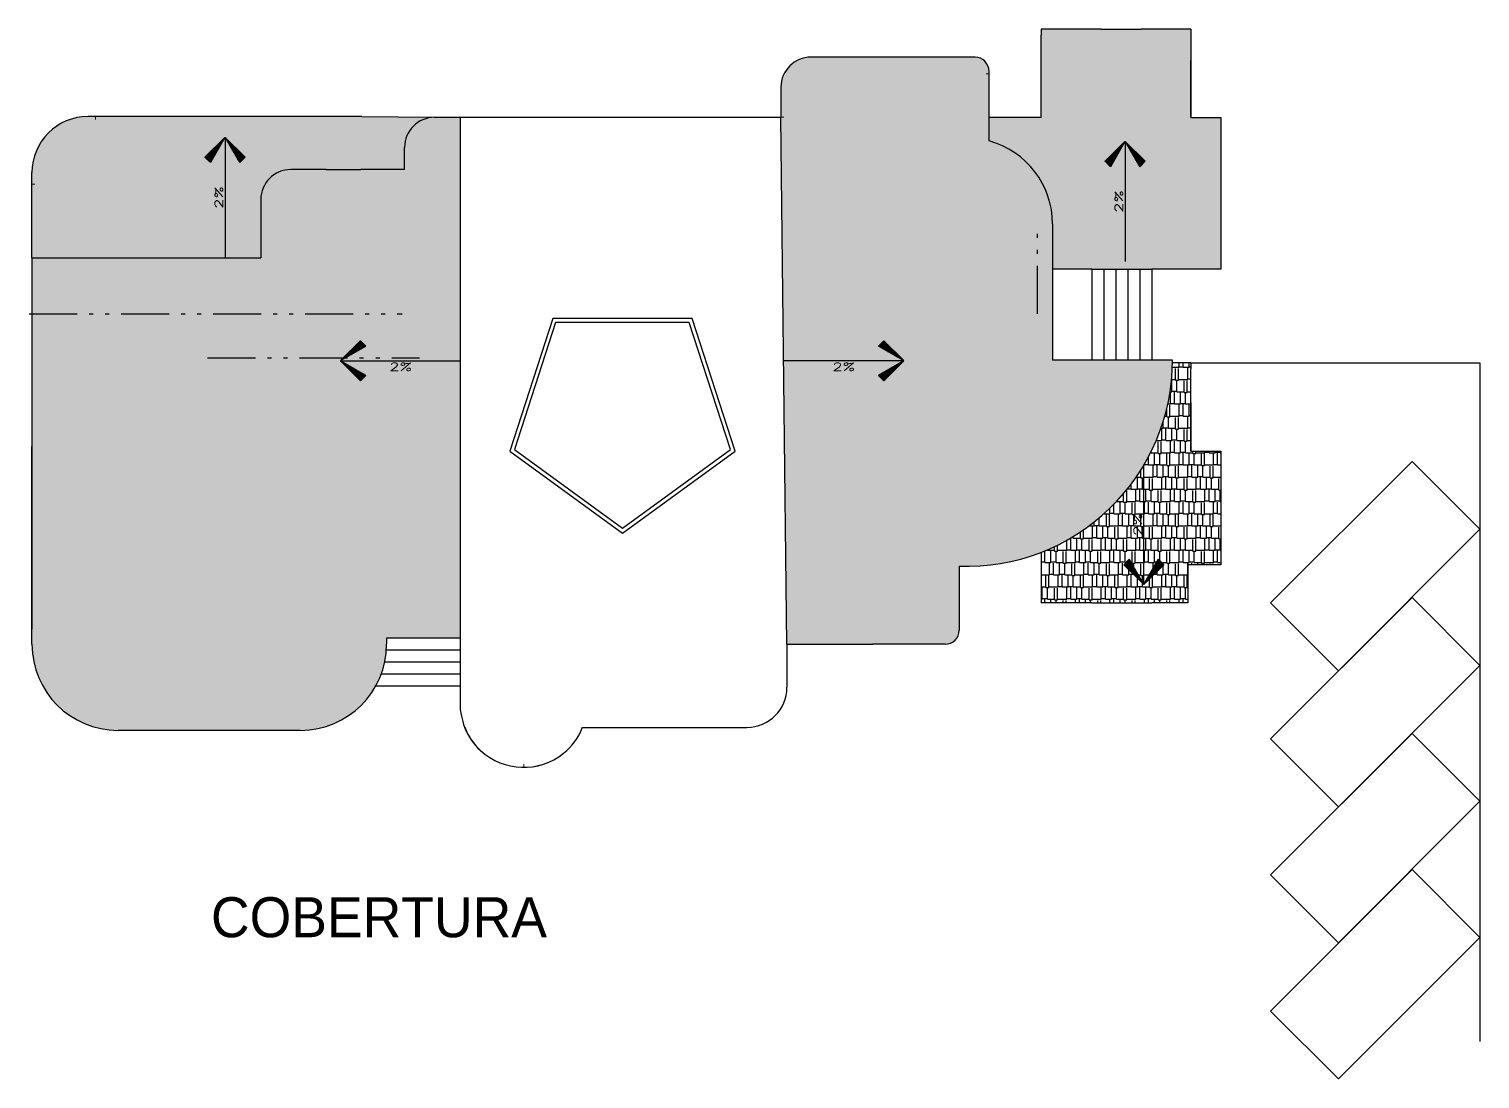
# Model space of a CAD drawing. Header units: millimetres. Extents: x 959 to 1071, y -109 to -6.
# Drawn here: x 959.8 to 996.05, y -86.4 to -60.17 of the extents above; entities that cross this region are included whole.
import ezdxf
from ezdxf.enums import TextEntityAlignment as Align

# ---------------------------------------------------------------- set-up
doc = ezdxf.new("R2010")
doc.units = ezdxf.units.MM
doc.linetypes.add('ACAD_ISO10W100', pattern=[18, 12, -3, 0, -3])
doc.linetypes.add('ACAD_ISO12W100', pattern=[21, 12, -3, 0, -3, 0, -3])
for name, color, linetype in [('CORTERS', 1, 'ACAD_ISO12W100'), ('e', 8, 'Continuous'), ('muebless', 90, 'Continuous'), ('prory1', 4, 'Continuous'), ('proxy', 110, 'Continuous'), ('proy2', 6, 'Continuous'), ('RARQ', 2, 'Continuous')]:
    doc.layers.add(name, color=color, linetype=linetype)
doc.layers.add('ejes', color=4, linetype='ACAD_ISO10W100', lineweight=0)
doc.styles.add('SIMPLEX', font='SIMPLEX', dxfattribs={"height": 0.15})
pattern_1 = [(0, (-0.1875, -21.07542), (0.6477, 0.3048), [0.1524, -0.127, 0.1778, -0.0762, 0.2286, -0.1016]), (0, (-0.0351, -21.06272), (0.6477, 0.3048), [0.127, -0.4826, 0.1016, -0.1524]), (0, (0.2697, -21.09447), (0.6477, 0.3048), [0.0762, -0.7874]), (90, (-0.18751, -21.07542), (-0.2159, 0.3048), [0.2921, -0.9271]), (90, (-0.03511, -21.07542), (-0.2159, 0.3048), [0.28575, -0.93345]), (90, (0.09189, -21.07542), (-0.2159, 0.3048), [0.2667, -0.9525]), (90, (0.26969, -21.09447), (-0.2159, 0.3048), [0.2921, -0.9271]), (90, (0.34589, -21.09447), (-0.2159, 0.3048), [0.2921, -0.9271]), (90, (0.57449, -21.07542), (-0.2159, 0.3048), [0.2794, -0.9398])]

# ---------------------------------------------------------------- blocks, each defined once
blk = doc.blocks.new('*X23')
at = {"color": 0}
for p, q in [((2.367, 0.882), (2.454, 0.882)), ((2.385, 0.9), (2.436, 0.9)), ((2.403, 0.918), (2.418, 0.918)), ((2.255, 0.756), (2.578, 0.756)), ((2.257, 0.774), (2.56, 0.774)), ((2.275, 0.792), (2.542, 0.792)), ((2.286, 0.738), (2.596, 0.738)), ((2.294, 0.81), (2.525, 0.81)), ((2.312, 0.828), (2.507, 0.828)), ((2.317, 0.72), (2.614, 0.72)), ((2.33, 0.846), (2.489, 0.846)), ((2.348, 0.864), (2.471, 0.864)), ((2.348, 0.702), (2.631, 0.702)), ((2.38, 0.684), (2.649, 0.684)), ((2.411, 0.666), (2.667, 0.666)), ((2.442, 0.648), (2.685, 0.648)), ((2.473, 0.63), (2.702, 0.63)), ((2.504, 0.612), (2.72, 0.612)), ((2.535, 0.594), (2.738, 0.594)), ((2.567, 0.576), (2.756, 0.576)), ((2.598, 0.558), (2.774, 0.558)), ((2.629, 0.54), (2.791, 0.54)), ((2.66, 0.522), (2.809, 0.522)), ((2.691, 0.504), (2.827, 0.504)), ((2.723, 0.486), (2.845, 0.486)), ((2.754, 0.468), (2.863, 0.468)), ((2.785, 0.45), (2.88, 0.45)), ((2.458, 0), (2.694, 0)), ((2.489, 0.018), (2.712, 0.018)), ((2.52, 0.036), (2.729, 0.036)), ((2.552, 0.054), (2.747, 0.054)), ((2.583, 0.072), (2.765, 0.072)), ((2.614, 0.09), (2.783, 0.09)), ((2.645, 0.108), (2.801, 0.108)), ((2.676, 0.126), (2.818, 0.126)), ((2.707, 0.144), (2.836, 0.144)), ((2.739, 0.162), (2.854, 0.162)), ((2.77, 0.18), (2.872, 0.18)), ((2.801, 0.198), (2.89, 0.198)), ((2.816, 0.432), (2.898, 0.432)), ((2.832, 0.216), (2.907, 0.216)), ((2.847, 0.414), (2.916, 0.414)), ((2.863, 0.234), (2.925, 0.234)), ((2.878, 0.396), (2.934, 0.396)), ((2.895, 0.252), (2.943, 0.252)), ((2.91, 0.378), (2.951, 0.378)), ((2.926, 0.27), (2.961, 0.27)), ((2.941, 0.36), (2.969, 0.36)), ((2.957, 0.288), (2.978, 0.288)), ((2.972, 0.342), (2.987, 0.342)), ((2.988, 0.306), (2.996, 0.306)), ((3.003, 0.324), (3.005, 0.324)), ((2.248, -0.126), (2.569, -0.126)), ((2.266, -0.144), (2.552, -0.144)), ((2.271, -0.108), (2.587, -0.108)), ((2.284, -0.162), (2.534, -0.162)), ((2.302, -0.09), (2.605, -0.09)), ((2.302, -0.18), (2.516, -0.18)), ((2.321, -0.198), (2.498, -0.198)), ((2.333, -0.072), (2.623, -0.072)), ((2.339, -0.216), (2.481, -0.216)), ((2.357, -0.234), (2.463, -0.234)), ((2.365, -0.054), (2.641, -0.054)), ((2.375, -0.252), (2.445, -0.252)), ((2.394, -0.27), (2.427, -0.27)), ((2.396, -0.036), (2.658, -0.036)), ((2.427, -0.018), (2.676, -0.018))]:
    blk.add_line(p, q, dxfattribs=at)
blk = doc.blocks.new('Rapp1')
at = {"layer": 'RARQ'}
for p, q in [((1.35, 0.468), (1.486, 0.604)), ((1.98, 0.105), (1.35, 0.468)), ((1.98, 0.105), (1.486, 0.604)), ((1.98, 0.102), (-1.02, 0.102)), ((1.98, 0.101), (1.35, -0.263)), ((1.98, 0.101), (1.486, -0.398)), ((1.35, -0.263), (1.486, -0.398))]:
    blk.add_line(p, q, dxfattribs=at)
at = {"layer": 'RARQ', "xscale": 0.8264462809917356, "yscale": 0.8264462809917356, "zscale": 0.8264462809917356}
blk.add_blockref('*X23', (-0.506, -0.161), dxfattribs=at)
at = {"layer": 'RARQ', "style": 'SIMPLEX', "width": 1.5}
blk.add_attdef('PEN', text='', height=0.2, dxfattribs=at).set_placement((0.48, 0.255), align=Align.MIDDLE)

msp = doc.modelspace()

# ---------------------------------------------------------------- hatches: boundary and pattern name
h = msp.add_hatch()
h.set_pattern_fill('AR-RSHKE', color=256, scale=0.001, angle=90, style=0)
h.set_pattern_definition([(90, (-0.1875, -21.07542), (-0.3048, 0.6477), [0.1524, -0.127, 0.1778, -0.0762, 0.2286, -0.1016]), (90, (-0.2002, -20.92302), (-0.3048, 0.6477), [0.127, -0.4826, 0.1016, -0.1524]), (90, (-0.16846, -20.61822), (-0.3048, 0.6477), [0.0762, -0.7874]), (180, (-0.18751, -21.07542), (-0.3048, -0.2159), [0.2921, -0.9271]), (180, (-0.18751, -20.92302), (-0.3048, -0.2159), [0.28575, -0.93345]), (180, (-0.18751, -20.79602), (-0.3048, -0.2159), [0.2667, -0.9525]), (180, (-0.16846, -20.61822), (-0.3048, -0.2159), [0.2921, -0.9271]), (180, (-0.16846, -20.54202), (-0.3048, -0.2159), [0.2921, -0.9271]), (180, (-0.18751, -20.31342), (-0.3048, -0.2159), [0.2794, -0.9398])])
h.paths.add_polyline_path([(970.581, -62.379), (969.931, -62.379, 0.414214), (969.181, -63.129), (969.181, -63.686), (968.088, -63.686), (967.224, -63.686), (966.336, -63.686, 0.414214), (965.586, -64.436), (965.586, -65.173), (965.586, -65.893), (959.87, -65.893), (959.87, -73.269), (959.87, -73.419), (959.87, -75.169), (959.87, -75.544, 0.414214), (962.02, -77.694), (966.581, -77.694, 0.414214), (968.731, -75.544), (968.731, -75.394), (970.581, -75.394)])
h.paths.add_polyline_path([(985.372, -65.043, 0.338576), (983.785, -62.968), (983.785, -61.226, 0.414214), (983.435, -60.876), (980.985, -60.876), (980.835, -60.876), (979.335, -60.876, 0.414214), (978.585, -61.626), (978.585, -62.38), (978.735, -75.543), (979.661, -75.543), (980.873, -75.543), (982.69, -75.543, 0.414214), (983.04, -75.193), (983.04, -73.594, 0.424613), (988.372, -68.447), (985.372, -68.447)])
at = {"layer": 'e'}
h = msp.add_hatch(dxfattribs=at)
h.set_pattern_fill('AR-RSHKE', color=256, scale=0.001, style=0)
h.set_pattern_definition(pattern_1)
h.paths.add_polyline_path([(961.27, -62.359, 0.414214), (959.87, -63.759), (959.87, -65.893), (965.586, -65.893), (965.586, -65.173), (965.586, -64.436, -0.414214), (966.336, -63.686), (967.224, -63.686), (968.088, -63.686), (969.181, -63.686), (969.181, -63.129, -0.414214), (969.931, -62.379), (968.116, -62.359)])
h.paths.add_polyline_path([(988.83, -62.38), (988.83, -60.957), (988.83, -60.173), (988.68, -60.173), (987.59, -60.173), (986.586, -60.173), (985.085, -60.173), (985.085, -60.323), (985.085, -62.38), (983.785, -62.38), (983.785, -62.968, -0.338576), (985.372, -65.043), (985.372, -66.175), (986.353, -66.175), (987.853, -66.175), (989.58, -66.175), (989.58, -62.38)])
h = msp.add_hatch(dxfattribs=at)
h.set_pattern_fill('AR-RSHKE', color=256, scale=0.001, style=0)
h.set_pattern_definition(pattern_1)
h.paths.add_polyline_path([(989.58, -70.716), (988.83, -70.716), (988.83, -69.502), (988.83, -68.659), (988.83, -68.509), (988.372, -68.509, -0.306232), (985.085, -73.249), (985.085, -74.511), (986.353, -74.511), (987.853, -74.511), (988.755, -74.511), (988.755, -73.561), (989.58, -73.561)])

# ---------------------------------------------------------------- linework, layer by layer
for p, q in [((970.581, -75.394), (970.581, -62.379)), ((978.735, -75.543), (978.585, -62.38))]:
    msp.add_line(p, q)
for points in [[(974.624, -72.764), (977.44, -70.717), (976.364, -67.406), (972.883, -67.406), (971.807, -70.717)], [(974.624, -72.64), (977.323, -70.679), (976.292, -67.506), (972.955, -67.506), (971.925, -70.679)]]:
    msp.add_lwpolyline(points, close=True)
at = {"layer": 'CORTERS', "ltscale": 0.1}
for p, q in [((984.997, -67.292), (984.997, -65.015)), ((959.796, -67.292), (969.116, -67.292)), ((964.258, -68.384), (969.552, -68.384))]:
    msp.add_line(p, q, dxfattribs=at)
at = {"layer": 'ejes'}
for p, q in [((985.085, -60.173), (985.085, -60.248)), ((983.785, -61.296), (983.71, -61.296)), ((961.456, -62.359), (961.456, -62.434)), ((970.581, -62.379), (970.656, -62.379)), ((970.581, -62.379), (970.656, -62.379)), ((978.585, -62.379), (978.51, -62.379)), ((978.585, -62.379), (978.66, -62.379)), ((989.58, -62.38), (989.505, -62.38)), ((959.87, -64.052), (959.945, -64.052)), ((959.87, -65.893), (959.87, -65.968)), ((978.735, -75.543), (978.735, -75.468)), ((972.157, -78.618), (972.157, -78.543))]:
    msp.add_line(p, q, dxfattribs=at)
at = {"layer": 'muebless'}
for p, q in [((988.83, -68.509), (996.054, -68.509)), ((996.054, -68.509), (996.054, -85.471))]:
    msp.add_line(p, q, dxfattribs=at)
for points in [[(990.821, -74.509), (992.518, -76.206), (996.054, -72.671), (994.357, -70.974)], [(990.821, -77.91), (992.518, -79.607), (996.054, -76.072), (994.357, -74.375)], [(990.821, -81.306), (992.518, -83.003), (996.054, -79.467), (994.357, -77.77)], [(990.821, -84.706), (992.518, -86.403), (996.054, -82.868), (994.357, -81.171)]]:
    msp.add_lwpolyline(points, close=True, dxfattribs=at)
at = {"layer": 'proxy'}
for p, q in [((980.835, -60.876), (979.335, -60.876)), ((980.985, -60.876), (980.835, -60.876)), ((983.435, -60.876), (980.985, -60.876)), ((983.785, -62.968), (983.785, -61.226)), ((978.585, -61.626), (978.585, -62.38)), ((969.931, -62.379), (978.585, -62.379)), ((969.181, -63.686), (969.181, -63.129)), ((967.224, -63.686), (966.336, -63.686)), ((967.224, -63.686), (968.088, -63.686)), ((969.181, -63.686), (968.088, -63.686)), ((965.586, -64.436), (965.586, -65.173)), ((965.586, -65.173), (965.586, -65.893)), ((985.372, -65.043), (985.372, -68.447)), ((959.87, -65.893), (959.87, -73.269)), ((959.87, -65.893), (965.586, -65.893)), ((988.372, -68.447), (985.372, -68.447)), ((959.87, -75.544), (959.87, -70.599)), ((959.87, -73.269), (959.87, -73.419)), ((959.87, -73.419), (959.87, -75.169)), ((959.87, -73.419), (959.87, -75.169)), ((983.04, -73.594), (983.04, -75.193)), ((970.581, -75.394), (968.731, -75.394)), ((968.731, -75.394), (968.731, -75.544)), ((970.581, -76.236), (970.581, -75.394)), ((978.735, -75.543), (979.661, -75.543)), ((978.735, -75.543), (978.735, -76.619)), ((979.661, -75.543), (980.873, -75.543)), ((982.69, -75.543), (980.873, -75.543)), ((970.581, -77.194), (970.581, -76.236)), ((966.581, -77.694), (962.02, -77.694)), ((973.629, -77.619), (977.735, -77.619))]:
    msp.add_line(p, q, dxfattribs=at)
for centre, radius, start, end in [((979.335, -61.626), 0.75, 90, 180), ((983.435, -61.226), 0.35, 0, 90), ((969.931, -63.129), 0.75, 90, 180), ((983.222, -65.043), 2.15, 360, 74.8194), ((966.336, -64.436), 0.75, 90, 180), ((983.222, -68.447), 5.15, 267.9731, 0), ((982.69, -75.193), 0.35, 270, 0), ((962.02, -75.544), 2.15, 180, 270), ((966.581, -75.544), 2.15, 270, 360), ((977.735, -76.619), 1, 270, 360), ((972.156, -77.041), 1.583, 185.5812, 227.0206), ((972.156, -77.039), 1.583, 201.4742, 227.0206), ((972.156, -77.039), 1.583, 309.1293, 338.5258), ((972.157, -77.022), 1.596, 227.4384, 308.7115), ((972.157, -77.018), 1.599, 227.5473, 308.6026)]:
    msp.add_arc(centre, radius, start, end, dxfattribs=at)
at = {"layer": 'proy2'}
for p, q in [((986.586, -60.173), (985.085, -60.173)), ((985.085, -60.173), (985.085, -60.323)), ((986.586, -60.173), (987.59, -60.173)), ((988.68, -60.173), (987.59, -60.173)), ((988.83, -60.173), (988.68, -60.173)), ((988.83, -60.173), (988.83, -60.957)), ((985.085, -62.38), (985.085, -60.323)), ((988.83, -62.38), (988.83, -60.957)), ((988.83, -60.957), (988.83, -62.38)), ((968.116, -62.359), (961.27, -62.359)), ((968.116, -62.359), (969.931, -62.379)), ((985.085, -62.38), (983.773, -62.38)), ((988.83, -62.38), (989.58, -62.38)), ((989.58, -62.38), (989.58, -66.175)), ((959.87, -65.893), (959.87, -63.759)), ((986.353, -66.175), (985.372, -66.175)), ((986.353, -66.175), (986.353, -67.392)), ((986.353, -66.175), (987.853, -66.175)), ((986.653, -66.175), (986.653, -68.447)), ((986.953, -66.175), (986.953, -68.447)), ((987.253, -66.175), (987.253, -68.447)), ((987.553, -66.175), (987.553, -68.447)), ((987.853, -66.175), (987.853, -68.447)), ((989.58, -66.175), (987.853, -66.175)), ((986.353, -67.392), (986.353, -68.447)), ((988.83, -68.509), (988.372, -68.509)), ((988.83, -68.509), (988.83, -68.659)), ((988.83, -69.502), (988.83, -68.659)), ((988.83, -69.502), (988.83, -70.716)), ((988.83, -70.716), (988.83, -69.502)), ((988.83, -70.716), (989.58, -70.716)), ((989.58, -70.716), (989.58, -73.561)), ((985.085, -73.249), (985.085, -74.511)), ((988.755, -73.561), (988.755, -74.511)), ((989.58, -73.561), (988.755, -73.561)), ((986.353, -74.511), (985.085, -74.511)), ((986.353, -74.511), (987.853, -74.511)), ((988.755, -74.511), (987.853, -74.511)), ((970.581, -75.694), (968.726, -75.694)), ((970.581, -75.994), (968.684, -75.994)), ((970.581, -76.294), (968.596, -76.294)), ((970, -76.594), (968.457, -76.594)), ((970.581, -76.594), (970, -76.594))]:
    msp.add_line(p, q, dxfattribs=at)
msp.add_arc((961.27, -63.759), 1.4, 90, 180, dxfattribs=at)

# ---------------------------------------------------------------- block references
at = {"layer": 'prory1', "rotation": 90}
for p in [(964.797, -64.861), (987.288, -64.962)]:
    msp.add_blockref('Rapp1', p, dxfattribs=at).add_auto_attribs({'PEN': '2%'})
at = {"layer": 'prory1'}
ref = msp.add_blockref('Rapp1', (969.561, -68.357), dxfattribs=dict(at, rotation=180))
ref.add_attrib('PEN', '2%', dxfattribs={"layer": 'RARQ', "height": 0.2, "style": 'SIMPLEX', "width": 1.5}).set_placement((969.081, -68.613), align=Align.MIDDLE)
ref = msp.add_blockref('Rapp1', (979.674, -68.357), dxfattribs=dict(at, xscale=-1, rotation=180))
ref.add_attrib('PEN', '2%', dxfattribs={"layer": 'RARQ', "height": 0.2, "style": 'SIMPLEX', "width": 1.5}).set_placement((980.154, -68.613), align=Align.MIDDLE)
ref = msp.add_blockref('Rapp1', (987.758, -72.07), dxfattribs=dict(at, xscale=-1, rotation=90))
ref.add_attrib('PEN', '2%', dxfattribs={"layer": 'RARQ', "height": 0.2, "rotation": 90, "style": 'SIMPLEX', "width": 1.5}).set_placement((987.503, -72.55), align=Align.MIDDLE)

# ---------------------------------------------------------------- texts
msp.add_text('COBERTURA', height=1).set_placement((964.343, -82.863))

doc.saveas('drawing.dxf')
